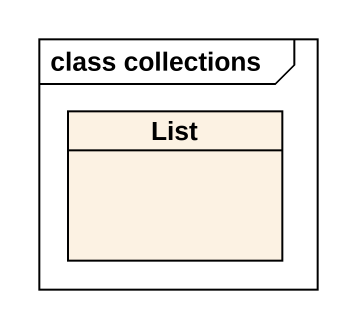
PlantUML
@startuml
mainframe class collections
hide circle
hide empty members
class List
@enduml
